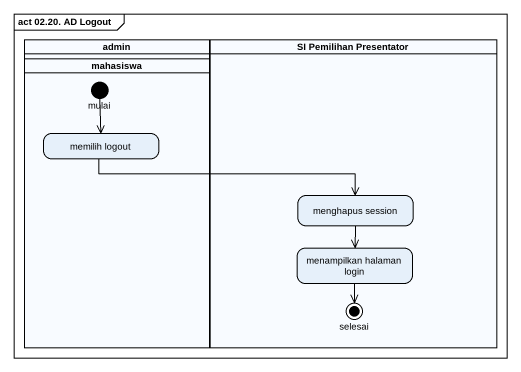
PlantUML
@startuml
mainframe act 02.20. AD Logout
hide empty description
state admin <<partition>> {
  state mahasiswa <<partition>> {
    state mulai <<start>>
    state "memilih logout" as memilih_logout
  }
}
state "SI Pemilihan Presentator" as SI_Pemilihan_Presentator <<partition>> {
  state "menghapus session" as menghapus_session
  state "menampilkan halaman login" as menampilkan_halaman_login
  state selesai <<end>>
}
mulai --> memilih_logout
memilih_logout -right-> menghapus_session
menghapus_session --> menampilkan_halaman_login
menampilkan_halaman_login --> selesai
@enduml
